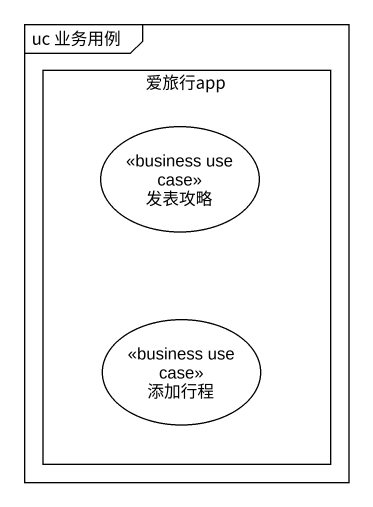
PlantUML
@startuml
mainframe uc 业务用例
rectangle 爱旅行app {
  usecase 发表攻略 <<business use case>>
  usecase 添加行程 <<business use case>>
}
@enduml
